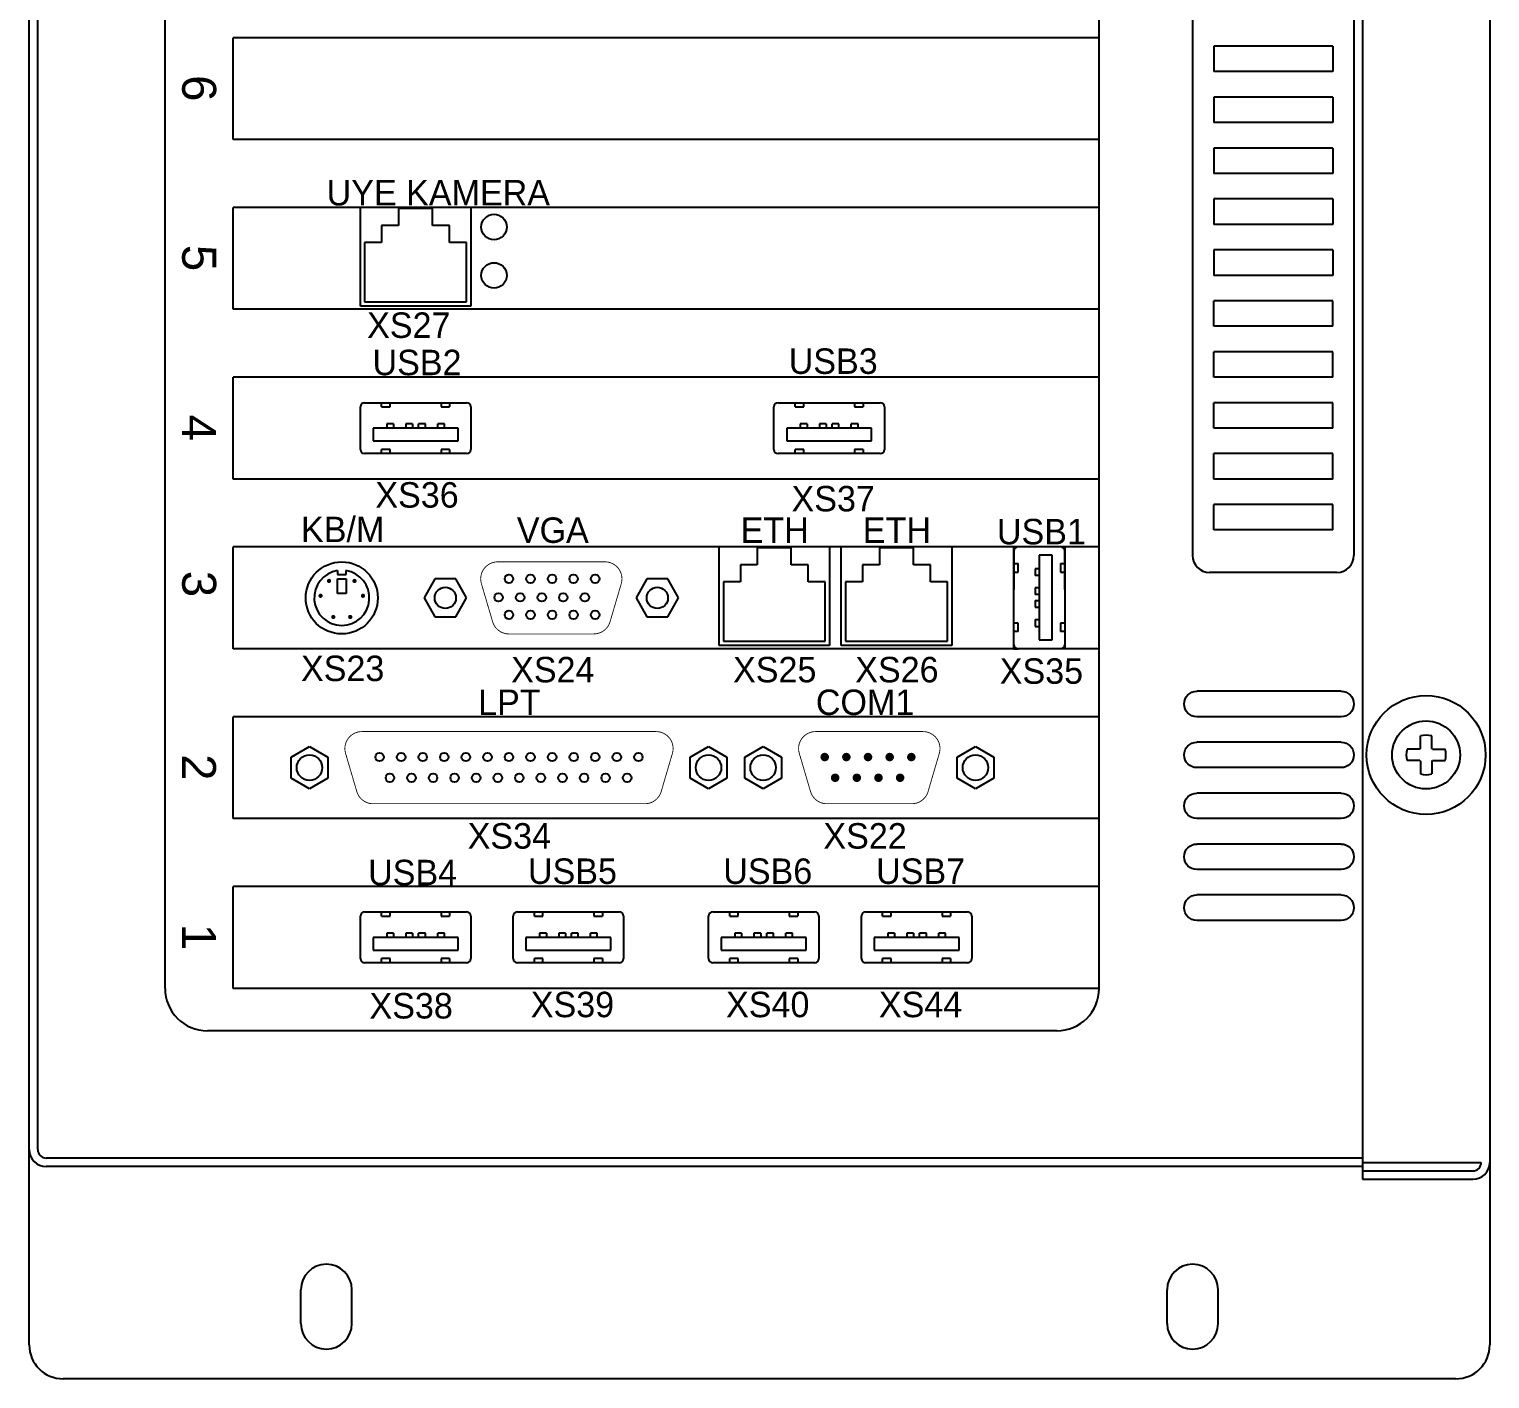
# Model space of a CAD drawing. Extents: x -2364 to 9601, y -871 to 1549.
# Drawn here: x -1025.9 to -853.9, y 409.3 to 568.3 of the extents above; entities that cross this region are included whole.
import ezdxf
from ezdxf.enums import TextEntityAlignment as Align

# ---------------------------------------------------------------- set-up
doc = ezdxf.new("R2010")
doc.units = 0
doc.layers.get('0').update_dxf_attribs({"linetype": 'CONTINUOUS'})

# ---------------------------------------------------------------- blocks, each defined once
blk = doc.blocks.new('DIN7985_M4_TV')
for p, q in [((-0.67, 0.75), (-0.67, 2.24)), ((0.67, 0.75), (0.67, 2.24)), ((-0.75, 0.67), (-2.24, 0.67)), ((0.75, 0.67), (2.24, 0.67)), ((-0.75, -0.67), (-2.24, -0.67)), ((-0.67, -0.75), (-0.67, -2.24)), ((0.67, -0.75), (0.67, -2.24)), ((0.75, -0.67), (2.24, -0.67))]:
    blk.add_line(p, q)
blk.add_circle((0, 0), 4)
for radius, start, end in [(2.33, 73.3985, 106.6015), (2.33, 163.3985, 196.6015), (1, 131.8103, 138.1897), (1, 41.8103, 48.1897), (2.33, 343.3985, 16.6015), (1, 221.8103, 228.1897), (1, 311.8103, 318.1897), (2.33, 253.3985, 286.6015)]:
    blk.add_arc((0, 0), radius, start, end)
blk = doc.blocks.new('*U16')
for p, q in [((-1.5, 8.5), (-1.5, -8.5)), ((1.5, 8.5), (1.5, -8.5))]:
    blk.add_line(p, q)
for centre, start, end in [((0, 8.5), 0, 180), ((0, -8.5), 180, 360)]:
    blk.add_arc(centre, 1.5, start, end)
blk = doc.blocks.new('*U17')
at = {"color": 0, "linetype": 'ByBlock', "lineweight": -2}
for p in [(0, 0), (6, 0), (12, 0), (18, 0), (24, 0)]:
    blk.add_blockref('*U16', p, dxfattribs=at)

msp = doc.modelspace()

# ---------------------------------------------------------------- linework, layer by layer
for p, q in [((-1025.92052, 413.32653), (-1025.92052, 884.32653)), ((-853.92052, 884.32653), (-853.92052, 413.32653)), ((-868.92052, 862.82653), (-868.92052, 432.82653)), ((-853.92052, 860.82653), (-853.92052, 434.82653)), ((-1025.92052, 436.32653), (-1025.92052, 859.32653)), ((-1024.92052, 436.32653), (-1024.92052, 859.32653)), ((-1009.92052, 455.32653), (-1009.92052, 755.32653)), ((-899.92052, 455.32653), (-899.92052, 755.32653)), ((-888.92052, 682.32653), (-888.92052, 506.32653)), ((-869.92052, 682.32653), (-869.92052, 506.32653)), ((-1001.92052, 555.32653), (-1001.92052, 567.32653)), ((-899.92052, 567.32653), (-1001.92052, 567.32653)), ((-886.42052, 566.32653), (-886.42052, 563.32653)), ((-872.42052, 566.32653), (-886.42052, 566.32653)), ((-872.42052, 566.32653), (-872.42052, 563.32653)), ((-872.42052, 563.32653), (-886.42052, 563.32653)), ((-886.42052, 560.32653), (-886.42052, 557.32653)), ((-872.42052, 560.32653), (-886.42052, 560.32653)), ((-872.42052, 560.32653), (-872.42052, 557.32653)), ((-872.42052, 557.32653), (-886.42052, 557.32653)), ((-899.92052, 555.32653), (-1001.92052, 555.32653)), ((-899.92052, 555.32653), (-1001.92052, 555.32653)), ((-886.42052, 554.32653), (-886.42052, 551.32653)), ((-872.42052, 554.32653), (-886.42052, 554.32653)), ((-872.42052, 554.32653), (-872.42052, 551.32653)), ((-872.42052, 551.32653), (-886.42052, 551.32653)), ((-1001.92052, 535.32653), (-1001.92052, 547.32653)), ((-899.92052, 547.32653), (-1001.92052, 547.32653)), ((-986.92052, 535.71493), (-986.92052, 547.32653)), ((-978.42052, 547.21493), (-982.42052, 547.21493)), ((-982.42052, 547.21493), (-982.42052, 545.21493)), ((-978.42052, 545.21493), (-978.42052, 547.21493)), ((-973.92052, 547.32653), (-973.92052, 535.71493)), ((-886.42052, 548.32653), (-886.42052, 545.32653)), ((-872.42052, 548.32653), (-886.42052, 548.32653)), ((-872.42052, 548.32653), (-872.42052, 545.32653)), ((-872.42052, 545.32653), (-886.42052, 545.32653)), ((-984.42052, 545.21493), (-984.42052, 543.21493)), ((-982.42052, 545.21493), (-984.42052, 545.21493)), ((-976.42052, 545.21493), (-978.42052, 545.21493)), ((-976.42052, 543.21493), (-976.42052, 545.21493)), ((-986.42052, 543.21493), (-986.42052, 536.21493)), ((-984.42052, 543.21493), (-986.42052, 543.21493)), ((-974.42052, 543.21493), (-976.42052, 543.21493)), ((-974.42052, 536.21493), (-974.42052, 543.21493)), ((-886.42052, 542.32653), (-886.42052, 539.32653)), ((-872.42052, 542.32653), (-886.42052, 542.32653)), ((-872.42052, 542.32653), (-872.42052, 539.32653)), ((-872.42052, 539.32653), (-886.42052, 539.32653)), ((-899.92052, 535.32653), (-1001.92052, 535.32653)), ((-899.92052, 535.32653), (-1001.92052, 535.32653)), ((-973.92052, 535.71493), (-986.92052, 535.71493)), ((-986.42052, 536.21493), (-974.42052, 536.21493)), ((-886.42052, 533.32653), (-886.42052, 536.32653)), ((-872.42052, 536.32653), (-886.42052, 536.32653)), ((-872.42052, 533.32653), (-872.42052, 536.32653)), ((-872.42052, 533.32653), (-886.42052, 533.32653)), ((-886.42052, 527.32653), (-886.42052, 530.32653)), ((-872.42052, 530.32653), (-886.42052, 530.32653)), ((-872.42052, 527.32653), (-872.42052, 530.32653)), ((-1001.92052, 515.32653), (-1001.92052, 527.32653)), ((-899.92052, 527.32653), (-1001.92052, 527.32653)), ((-872.42052, 527.32653), (-886.42052, 527.32653)), ((-986.92052, 518.82633), (-986.92052, 523.82673)), ((-986.42048, 524.32677), (-974.41951, 524.32677)), ((-984.42032, 523.82673), (-984.42032, 524.32677)), ((-984.42032, 523.82673), (-983.42024, 523.82673)), ((-983.42024, 523.82673), (-983.42024, 524.32677)), ((-977.41975, 524.32677), (-977.41975, 523.82673)), ((-977.41975, 523.82673), (-976.41967, 523.82673)), ((-976.41967, 524.32677), (-976.41967, 523.82673)), ((-973.91947, 523.82673), (-973.91947, 518.82633)), ((-938.21439, 518.82633), (-938.21439, 523.82673)), ((-937.71435, 524.32677), (-925.71338, 524.32677)), ((-935.71419, 523.82673), (-935.71419, 524.32677)), ((-935.71419, 523.82673), (-934.71411, 523.82673)), ((-934.71411, 523.82673), (-934.71411, 524.32677)), ((-928.71362, 524.32677), (-928.71362, 523.82673)), ((-928.71362, 523.82673), (-927.71354, 523.82673)), ((-927.71354, 524.32677), (-927.71354, 523.82673)), ((-925.21334, 523.82673), (-925.21334, 518.82633)), ((-886.42052, 521.32653), (-886.42052, 524.32653)), ((-872.42052, 524.32653), (-886.42052, 524.32653)), ((-872.42052, 521.32653), (-872.42052, 524.32653)), ((-975.41959, 521.32653), (-985.4204, 521.32653)), ((-985.4204, 521.32653), (-985.4204, 519.82641)), ((-983.0202, 521.82657), (-983.82027, 521.82657)), ((-983.82027, 521.82657), (-983.82027, 521.32653)), ((-983.0202, 521.82657), (-983.0202, 521.32653)), ((-980.77002, 521.82657), (-981.57009, 521.82657)), ((-981.57009, 521.82657), (-981.57009, 521.32653)), ((-980.77002, 521.82657), (-980.77002, 521.32653)), ((-980.06997, 521.32653), (-980.06997, 521.82657)), ((-979.2699, 521.82657), (-980.06997, 521.82657)), ((-979.2699, 521.32653), (-979.2699, 521.82657)), ((-977.01972, 521.82657), (-977.81979, 521.82657)), ((-977.81979, 521.32653), (-977.81979, 521.82657)), ((-977.01972, 521.32653), (-977.01972, 521.82657)), ((-975.41959, 519.82641), (-975.41959, 521.32653)), ((-926.71346, 521.32653), (-936.71427, 521.32653)), ((-936.71427, 521.32653), (-936.71427, 519.82641)), ((-934.31407, 521.82657), (-935.11414, 521.82657)), ((-935.11414, 521.82657), (-935.11414, 521.32653)), ((-934.31407, 521.82657), (-934.31407, 521.32653)), ((-932.06389, 521.82657), (-932.86396, 521.82657)), ((-932.86396, 521.82657), (-932.86396, 521.32653)), ((-932.06389, 521.82657), (-932.06389, 521.32653)), ((-931.36384, 521.32653), (-931.36384, 521.82657)), ((-930.56377, 521.82657), (-931.36384, 521.82657)), ((-930.56377, 521.32653), (-930.56377, 521.82657)), ((-928.31359, 521.82657), (-929.11366, 521.82657)), ((-929.11366, 521.32653), (-929.11366, 521.82657)), ((-928.31359, 521.32653), (-928.31359, 521.82657)), ((-926.71346, 519.82641), (-926.71346, 521.32653)), ((-872.42052, 521.32653), (-886.42052, 521.32653)), ((-985.4204, 519.82641), (-975.41959, 519.82641)), ((-936.71427, 519.82641), (-926.71346, 519.82641)), ((-974.41951, 518.32629), (-986.42048, 518.32629)), ((-983.42024, 518.82633), (-984.42032, 518.82633)), ((-984.42032, 518.32629), (-984.42032, 518.82633)), ((-983.42024, 518.32629), (-983.42024, 518.82633)), ((-976.41967, 518.82633), (-977.41975, 518.82633)), ((-977.41975, 518.82633), (-977.41975, 518.32629)), ((-976.41967, 518.82633), (-976.41967, 518.32629)), ((-925.71338, 518.32629), (-937.71435, 518.32629)), ((-934.71411, 518.82633), (-935.71419, 518.82633)), ((-935.71419, 518.32629), (-935.71419, 518.82633)), ((-934.71411, 518.32629), (-934.71411, 518.82633)), ((-927.71354, 518.82633), (-928.71362, 518.82633)), ((-928.71362, 518.82633), (-928.71362, 518.32629)), ((-927.71354, 518.82633), (-927.71354, 518.32629)), ((-886.42052, 515.32653), (-886.42052, 518.32653)), ((-872.42052, 518.32653), (-886.42052, 518.32653)), ((-872.42052, 515.32653), (-872.42052, 518.32653)), ((-899.92052, 515.32653), (-1001.92052, 515.32653)), ((-899.92052, 515.32653), (-1001.92052, 515.32653)), ((-872.42052, 515.32653), (-886.42052, 515.32653)), ((-886.42052, 509.32653), (-886.42052, 512.32653)), ((-872.42052, 512.32653), (-886.42052, 512.32653)), ((-872.42052, 509.32653), (-872.42052, 512.32653)), ((-872.42052, 509.32653), (-886.42052, 509.32653)), ((-899.92052, 507.32653), (-1001.92052, 507.32653)), ((-1001.92052, 495.32653), (-1001.92052, 507.32653)), ((-944.67587, 495.71493), (-944.67587, 507.32653)), ((-936.17587, 507.21493), (-940.17587, 507.21493)), ((-940.17587, 507.21493), (-940.17587, 505.21493)), ((-936.17587, 505.21493), (-936.17587, 507.21493)), ((-931.67587, 507.32653), (-931.67587, 495.71493)), ((-930.28669, 495.71493), (-930.28669, 507.32653)), ((-921.78669, 507.21493), (-925.78669, 507.21493)), ((-925.78669, 507.21493), (-925.78669, 505.21493)), ((-921.78669, 505.21493), (-921.78669, 507.21493)), ((-917.28669, 507.32653), (-917.28669, 495.71493)), ((-909.97475, 495.36768), (-909.97475, 507.32653)), ((-909.97475, 507.32653), (-909.97475, 502.32653)), ((-909.97475, 502.32653), (-909.97475, 507.32653)), ((-909.97475, 507.32653), (-909.97475, 507.32653)), ((-909.97475, 507.32653), (-909.97475, 506.82653)), ((-906.97451, 506.36857), (-906.97451, 496.36776)), ((-905.47439, 506.36857), (-906.97451, 506.36857)), ((-905.47439, 496.36776), (-905.47439, 506.36857)), ((-903.97427, 507.32653), (-903.97427, 495.36768)), ((-903.97427, 507.32653), (-903.97427, 502.32653)), ((-903.97427, 507.32653), (-903.97427, 502.32653)), ((-903.97427, 502.32653), (-903.97427, 507.32653)), ((-903.97427, 507.32653), (-903.97427, 502.32653)), ((-903.97427, 507.32653), (-903.97427, 506.82653)), ((-903.97427, 506.82653), (-903.97427, 506.82653)), ((-989.61266, 504.57295), (-989.61266, 504.0735)), ((-989.61266, 504.0735), (-988.61376, 504.0735)), ((-988.61376, 504.0735), (-988.61376, 504.57295)), ((-942.17587, 505.21493), (-942.17587, 503.21493)), ((-940.17587, 505.21493), (-942.17587, 505.21493)), ((-934.17587, 505.21493), (-936.17587, 505.21493)), ((-934.17587, 503.21493), (-934.17587, 505.21493)), ((-927.78669, 505.21493), (-927.78669, 503.21493)), ((-925.78669, 505.21493), (-927.78669, 505.21493)), ((-919.78669, 505.21493), (-921.78669, 505.21493)), ((-919.78669, 503.21493), (-919.78669, 505.21493)), ((-909.97475, 505.36848), (-909.47471, 505.36848)), ((-909.97475, 504.3684), (-909.47471, 504.3684)), ((-909.47471, 504.3684), (-909.47471, 505.36848)), ((-907.47455, 504.76844), (-907.47455, 503.96837)), ((-906.97451, 504.76844), (-907.47455, 504.76844)), ((-906.97451, 503.96837), (-907.47455, 503.96837)), ((-904.47431, 505.36848), (-904.47431, 504.3684)), ((-904.47431, 505.36848), (-903.97427, 505.36848)), ((-904.47431, 504.3684), (-903.97427, 504.3684)), ((-871.92052, 504.32653), (-886.92052, 504.32653)), ((-989.61266, 503.57405), (-988.61376, 503.57405)), ((-989.61266, 501.82598), (-989.61266, 503.57405)), ((-988.61376, 503.57405), (-988.61376, 501.82598)), ((-978.16914, 503.57405), (-979.41776, 501.32653)), ((-975.6719, 503.57405), (-978.16914, 503.57405)), ((-974.42328, 501.32653), (-975.6719, 503.57405)), ((-953.19671, 503.57405), (-954.44534, 501.32653)), ((-950.69947, 503.57405), (-953.19671, 503.57405)), ((-949.45085, 501.32653), (-950.69947, 503.57405)), ((-944.17587, 503.21493), (-944.17587, 496.21493)), ((-942.17587, 503.21493), (-944.17587, 503.21493)), ((-932.17587, 503.21493), (-934.17587, 503.21493)), ((-932.17587, 496.21493), (-932.17587, 503.21493)), ((-929.78669, 503.21493), (-929.78669, 496.21493)), ((-927.78669, 503.21493), (-929.78669, 503.21493)), ((-917.78669, 503.21493), (-919.78669, 503.21493)), ((-917.78669, 496.21493), (-917.78669, 503.21493)), ((-906.97451, 502.51826), (-907.47455, 502.51826)), ((-907.47455, 502.51826), (-907.47455, 501.71819)), ((-903.97427, 502.32653), (-903.97427, 495.36768)), ((-988.61376, 501.82598), (-989.61266, 501.82598)), ((-979.41776, 501.32653), (-978.16914, 499.07901)), ((-975.6719, 499.07901), (-974.42328, 501.32653)), ((-954.44534, 501.32653), (-953.19671, 499.07901)), ((-950.69947, 499.07901), (-949.45085, 501.32653)), ((-906.97451, 501.71819), (-907.47455, 501.71819)), ((-907.47455, 501.01813), (-907.47455, 500.21807)), ((-907.47455, 501.01813), (-906.97451, 501.01813)), ((-978.16914, 499.07901), (-975.6719, 499.07901)), ((-953.19671, 499.07901), (-950.69947, 499.07901)), ((-907.47455, 500.21807), (-906.97451, 500.21807)), ((-909.47471, 498.36792), (-909.97475, 498.36792)), ((-909.47471, 497.36784), (-909.97475, 497.36784)), ((-909.47471, 497.36784), (-909.47471, 498.36792)), ((-907.47455, 498.76795), (-907.47455, 497.96789)), ((-907.47455, 498.76795), (-906.97451, 498.76795)), ((-907.47455, 497.96789), (-906.97451, 497.96789)), ((-904.47431, 498.36792), (-904.47431, 497.36784)), ((-903.97427, 498.36792), (-904.47431, 498.36792)), ((-903.97427, 497.36784), (-904.47431, 497.36784)), ((-931.67587, 495.71493), (-944.67587, 495.71493)), ((-944.17587, 496.21493), (-932.17587, 496.21493)), ((-917.28669, 495.71493), (-930.28669, 495.71493)), ((-929.78669, 496.21493), (-917.78669, 496.21493)), ((-906.97451, 496.36776), (-905.47439, 496.36776)), ((-899.92052, 495.32653), (-1001.92052, 495.32653)), ((-899.92052, 495.32653), (-1001.92052, 495.32653)), ((-909.97305, 495.32653), (-909.47305, 495.32653)), ((-903.97596, 495.32653), (-904.47596, 495.32653)), ((-899.92052, 487.32653), (-1001.92052, 487.32653)), ((-1001.92052, 475.32653), (-1001.92052, 487.32653)), ((-995.08558, 482.57653), (-992.92052, 483.82653)), ((-992.92052, 483.82653), (-990.75546, 482.57653)), ((-948.08558, 482.57653), (-945.92052, 483.82653)), ((-945.92052, 483.82653), (-943.75546, 482.57653)), ((-941.65631, 482.57653), (-939.49125, 483.82653)), ((-939.49125, 483.82653), (-937.32618, 482.57653)), ((-916.65631, 482.57653), (-914.49125, 483.82653)), ((-914.49125, 483.82653), (-912.32618, 482.57653)), ((-995.08558, 480.07653), (-995.08558, 482.57653)), ((-990.75546, 482.57653), (-990.75546, 480.07653)), ((-948.08558, 480.07653), (-948.08558, 482.57653)), ((-943.75546, 482.57653), (-943.75546, 480.07653)), ((-941.65631, 480.07653), (-941.65631, 482.57653)), ((-937.32618, 482.57653), (-937.32618, 480.07653)), ((-916.65631, 480.07653), (-916.65631, 482.57653)), ((-912.32618, 482.57653), (-912.32618, 480.07653)), ((-992.92052, 478.82653), (-995.08558, 480.07653)), ((-990.75546, 480.07653), (-992.92052, 478.82653)), ((-945.92052, 478.82653), (-948.08558, 480.07653)), ((-943.75546, 480.07653), (-945.92052, 478.82653)), ((-939.49125, 478.82653), (-941.65631, 480.07653)), ((-937.32618, 480.07653), (-939.49125, 478.82653)), ((-914.49125, 478.82653), (-916.65631, 480.07653)), ((-912.32618, 480.07653), (-914.49125, 478.82653)), ((-899.92052, 475.32653), (-1001.92052, 475.32653)), ((-899.92052, 467.32653), (-1001.92052, 467.32653)), ((-1001.92052, 455.32653), (-1001.92052, 467.32653)), ((-986.92052, 458.82633), (-986.92052, 463.82673)), ((-986.42048, 464.32677), (-974.41951, 464.32677)), ((-984.42032, 463.82673), (-984.42032, 464.32677)), ((-984.42032, 463.82673), (-983.42024, 463.82673)), ((-983.42024, 463.82673), (-983.42024, 464.32677)), ((-977.41975, 464.32677), (-977.41975, 463.82673)), ((-977.41975, 463.82673), (-976.41967, 463.82673)), ((-976.41967, 464.32677), (-976.41967, 463.82673)), ((-973.91947, 463.82673), (-973.91947, 458.82633)), ((-968.92052, 458.82633), (-968.92052, 463.82673)), ((-968.42048, 464.32677), (-956.41951, 464.32677)), ((-966.42032, 463.82673), (-966.42032, 464.32677)), ((-966.42032, 463.82673), (-965.42024, 463.82673)), ((-965.42024, 463.82673), (-965.42024, 464.32677)), ((-959.41975, 464.32677), (-959.41975, 463.82673)), ((-959.41975, 463.82673), (-958.41967, 463.82673)), ((-958.41967, 464.32677), (-958.41967, 463.82673)), ((-955.91947, 463.82673), (-955.91947, 458.82633)), ((-945.92156, 458.82633), (-945.92156, 463.82673)), ((-945.42152, 464.32677), (-933.42056, 464.32677)), ((-943.42136, 463.82673), (-943.42136, 464.32677)), ((-943.42136, 463.82673), (-942.42128, 463.82673)), ((-942.42128, 463.82673), (-942.42128, 464.32677)), ((-936.4208, 464.32677), (-936.4208, 463.82673)), ((-936.4208, 463.82673), (-935.42072, 463.82673)), ((-935.42072, 464.32677), (-935.42072, 463.82673)), ((-932.92052, 463.82673), (-932.92052, 458.82633)), ((-927.92156, 458.82633), (-927.92156, 463.82673)), ((-927.42152, 464.32677), (-915.42056, 464.32677)), ((-925.42136, 463.82673), (-925.42136, 464.32677)), ((-925.42136, 463.82673), (-924.42128, 463.82673)), ((-924.42128, 463.82673), (-924.42128, 464.32677)), ((-918.4208, 464.32677), (-918.4208, 463.82673)), ((-918.4208, 463.82673), (-917.42072, 463.82673)), ((-917.42072, 464.32677), (-917.42072, 463.82673)), ((-914.92052, 463.82673), (-914.92052, 458.82633)), ((-975.41959, 461.32653), (-985.4204, 461.32653)), ((-985.4204, 461.32653), (-985.4204, 459.82641)), ((-983.0202, 461.82657), (-983.82027, 461.82657)), ((-983.82027, 461.82657), (-983.82027, 461.32653)), ((-983.0202, 461.82657), (-983.0202, 461.32653)), ((-980.77002, 461.82657), (-981.57009, 461.82657)), ((-981.57009, 461.82657), (-981.57009, 461.32653)), ((-980.77002, 461.82657), (-980.77002, 461.32653)), ((-980.06997, 461.32653), (-980.06997, 461.82657)), ((-979.2699, 461.82657), (-980.06997, 461.82657)), ((-979.2699, 461.32653), (-979.2699, 461.82657)), ((-977.01972, 461.82657), (-977.81979, 461.82657)), ((-977.81979, 461.32653), (-977.81979, 461.82657)), ((-977.01972, 461.32653), (-977.01972, 461.82657)), ((-975.41959, 459.82641), (-975.41959, 461.32653)), ((-957.41959, 461.32653), (-967.4204, 461.32653)), ((-967.4204, 461.32653), (-967.4204, 459.82641)), ((-965.0202, 461.82657), (-965.82027, 461.82657)), ((-965.82027, 461.82657), (-965.82027, 461.32653)), ((-965.0202, 461.82657), (-965.0202, 461.32653)), ((-962.77002, 461.82657), (-963.57009, 461.82657)), ((-963.57009, 461.82657), (-963.57009, 461.32653)), ((-962.77002, 461.82657), (-962.77002, 461.32653)), ((-962.06997, 461.32653), (-962.06997, 461.82657)), ((-961.2699, 461.82657), (-962.06997, 461.82657)), ((-961.2699, 461.32653), (-961.2699, 461.82657)), ((-959.01972, 461.82657), (-959.81979, 461.82657)), ((-959.81979, 461.32653), (-959.81979, 461.82657)), ((-959.01972, 461.32653), (-959.01972, 461.82657)), ((-957.41959, 459.82641), (-957.41959, 461.32653)), ((-934.42064, 461.32653), (-944.42144, 461.32653)), ((-944.42144, 461.32653), (-944.42144, 459.82641)), ((-942.02125, 461.82657), (-942.82132, 461.82657)), ((-942.82132, 461.82657), (-942.82132, 461.32653)), ((-942.02125, 461.82657), (-942.02125, 461.32653)), ((-939.77107, 461.82657), (-940.57113, 461.82657)), ((-940.57113, 461.82657), (-940.57113, 461.32653)), ((-939.77107, 461.82657), (-939.77107, 461.32653)), ((-939.07101, 461.32653), (-939.07101, 461.82657)), ((-938.27095, 461.82657), (-939.07101, 461.82657)), ((-938.27095, 461.32653), (-938.27095, 461.82657)), ((-936.02077, 461.82657), (-936.82083, 461.82657)), ((-936.82083, 461.32653), (-936.82083, 461.82657)), ((-936.02077, 461.32653), (-936.02077, 461.82657)), ((-934.42064, 459.82641), (-934.42064, 461.32653)), ((-916.42064, 461.32653), (-926.42144, 461.32653)), ((-926.42144, 461.32653), (-926.42144, 459.82641)), ((-924.02125, 461.82657), (-924.82132, 461.82657)), ((-924.82132, 461.82657), (-924.82132, 461.32653)), ((-924.02125, 461.82657), (-924.02125, 461.32653)), ((-921.77107, 461.82657), (-922.57113, 461.82657)), ((-922.57113, 461.82657), (-922.57113, 461.32653)), ((-921.77107, 461.82657), (-921.77107, 461.32653)), ((-921.07101, 461.32653), (-921.07101, 461.82657)), ((-920.27095, 461.82657), (-921.07101, 461.82657)), ((-920.27095, 461.32653), (-920.27095, 461.82657)), ((-918.02077, 461.82657), (-918.82083, 461.82657)), ((-918.82083, 461.32653), (-918.82083, 461.82657)), ((-918.02077, 461.32653), (-918.02077, 461.82657)), ((-916.42064, 459.82641), (-916.42064, 461.32653)), ((-985.4204, 459.82641), (-975.41959, 459.82641)), ((-967.4204, 459.82641), (-957.41959, 459.82641)), ((-944.42144, 459.82641), (-934.42064, 459.82641)), ((-926.42144, 459.82641), (-916.42064, 459.82641)), ((-974.41951, 458.32629), (-986.42048, 458.32629)), ((-983.42024, 458.82633), (-984.42032, 458.82633)), ((-984.42032, 458.32629), (-984.42032, 458.82633)), ((-983.42024, 458.32629), (-983.42024, 458.82633)), ((-976.41967, 458.82633), (-977.41975, 458.82633)), ((-977.41975, 458.82633), (-977.41975, 458.32629)), ((-976.41967, 458.82633), (-976.41967, 458.32629)), ((-956.41951, 458.32629), (-968.42048, 458.32629)), ((-965.42024, 458.82633), (-966.42032, 458.82633)), ((-966.42032, 458.32629), (-966.42032, 458.82633)), ((-965.42024, 458.32629), (-965.42024, 458.82633)), ((-958.41967, 458.82633), (-959.41975, 458.82633)), ((-959.41975, 458.82633), (-959.41975, 458.32629)), ((-958.41967, 458.82633), (-958.41967, 458.32629)), ((-933.42056, 458.32629), (-945.42152, 458.32629)), ((-942.42128, 458.82633), (-943.42136, 458.82633)), ((-943.42136, 458.32629), (-943.42136, 458.82633)), ((-942.42128, 458.32629), (-942.42128, 458.82633)), ((-935.42072, 458.82633), (-936.4208, 458.82633)), ((-936.4208, 458.82633), (-936.4208, 458.32629)), ((-935.42072, 458.82633), (-935.42072, 458.32629)), ((-915.42056, 458.32629), (-927.42152, 458.32629)), ((-924.42128, 458.82633), (-925.42136, 458.82633)), ((-925.42136, 458.32629), (-925.42136, 458.82633)), ((-924.42128, 458.32629), (-924.42128, 458.82633)), ((-917.42072, 458.82633), (-918.4208, 458.82633)), ((-918.4208, 458.82633), (-918.4208, 458.32629)), ((-917.42072, 458.82633), (-917.42072, 458.32629)), ((-899.92052, 455.32653), (-1001.92052, 455.32653)), ((-899.92052, 455.32653), (-1001.92052, 455.32653)), ((-904.92052, 450.32653), (-1004.92052, 450.32653)), ((-868.92052, 435.32653), (-1023.92052, 435.32653)), ((-868.92052, 434.32653), (-1023.92052, 434.32653)), ((-868.92052, 434.82653), (-854.92052, 434.82653)), ((-868.92052, 433.82653), (-855.92052, 433.82653)), ((-854.92052, 434.82653), (-854.92052, 434.82653)), ((-868.92052, 432.82653), (-855.92052, 432.82653)), ((-993.92052, 415.82653), (-993.92052, 419.82653)), ((-987.92052, 415.82653), (-987.92052, 419.82653)), ((-891.92052, 415.82653), (-891.92052, 419.82653)), ((-885.92052, 415.82653), (-885.92052, 419.82653)), ((-857.92052, 409.32653), (-1021.92052, 409.32653))]:
    msp.add_line(p, q)
for points, const_width in [([(-958.11423, 505.57184), (-970.75438, 505.57184, 0.500705616), (-972.671, 503.01034), (-971.34893, 498.5153, 0.332706414), (-969.43231, 497.08122), (-959.4363, 497.08122, 0.332706414), (-957.51969, 498.5153), (-956.19762, 503.01034, 0.500705616)], 0.09989), ([(-990.73642, 503.32432, 1), (-990.48669, 503.32432, 1)], 0.24972), ([(-987.73973, 503.32432, 1), (-987.49, 503.32432, 1)], 0.24972), ([(-991.73531, 501.57625, 1), (-991.48559, 501.57625, 1)], 0.24972), ([(-986.74083, 501.57625, 1), (-986.4911, 501.57625, 1)], 0.24972), ([(-990.23697, 499.07901, 1), (-989.98724, 499.07901, 1)], 0.24972), ([(-988.23917, 499.07901, 1), (-987.98945, 499.07901, 1)], 0.24972), ([(-986.74757, 485.57653), (-952.09347, 485.57653, -0.500705616), (-950.17473, 483.0122), (-951.49826, 478.5122, -0.332706414), (-953.41699, 477.07653), (-985.42404, 477.07653, -0.332706414), (-987.34277, 478.5122), (-988.6663, 483.0122, -0.500705616)], 0.1), ([(-933.3183, 485.57653), (-920.66419, 485.57653, -0.500705616), (-918.74546, 483.0122), (-920.06899, 478.5122, -0.332706414), (-921.98772, 477.07653), (-931.99477, 477.07653, -0.332706414), (-933.9135, 478.5122), (-935.23703, 483.0122, -0.500705616)], 0.1), ([(-932.49125, 482.57653, 1), (-931.99125, 482.57653, 1)], 0.5), ([(-929.94125, 482.57653, 1), (-929.44125, 482.57653, 1)], 0.5), ([(-927.39125, 482.57653, 1), (-926.89125, 482.57653, 1)], 0.5), ([(-924.84125, 482.57653, 1), (-924.34125, 482.57653, 1)], 0.5), ([(-922.29125, 482.57653, 1), (-921.79125, 482.57653, 1)], 0.5), ([(-931.26035, 480.13561, 1), (-930.76035, 480.13561, 1)], 0.5), ([(-928.71035, 480.13561, 1), (-928.21035, 480.13561, 1)], 0.5), ([(-926.16035, 480.13561, 1), (-925.66035, 480.13561, 1)], 0.5), ([(-923.61035, 480.13561, 1), (-923.11035, 480.13561, 1)], 0.5)]:
    msp.add_lwpolyline(points, format="xyb", close=True, dxfattribs=dict(const_width=const_width))
for centre, radius in [((-971.18472, 545.02188), 1.5), ((-971.18472, 539.31734), 1.5), ((-989.11321, 501.32653), 4.24531), ((-969.42085, 503.57405), 0.49945), ((-966.88365, 503.57405), 0.49945), ((-964.34645, 503.57405), 0.49945), ((-961.80925, 503.57405), 0.49945), ((-959.27206, 503.57405), 0.49945), ((-976.92052, 501.32653), 1.24862), ((-951.94809, 501.32653), 1.24862), ((-970.64355, 501.38549), 0.49945), ((-968.09925, 501.38549), 0.49945), ((-965.56205, 501.38549), 0.49945), ((-963.02485, 501.38549), 0.49945), ((-960.48765, 501.38549), 0.49945), ((-969.42085, 499.32874), 0.49945), ((-966.88365, 499.32874), 0.49945), ((-964.34645, 499.32874), 0.49945), ((-961.80925, 499.32874), 0.49945), ((-959.27206, 499.32874), 0.49945), ((-861.42052, 482.82653), 7), ((-992.92052, 481.32653), 1.5), ((-984.66052, 482.57653), 0.5), ((-982.12052, 482.57653), 0.5), ((-979.58052, 482.57653), 0.5), ((-977.04052, 482.57653), 0.5), ((-974.50052, 482.57653), 0.5), ((-971.96052, 482.57653), 0.5), ((-969.42052, 482.57653), 0.5), ((-966.88052, 482.57653), 0.5), ((-966.88052, 482.57653), 0.5), ((-964.34052, 482.57653), 0.5), ((-964.34052, 482.57653), 0.5), ((-961.80052, 482.57653), 0.5), ((-961.80052, 482.57653), 0.5), ((-959.26052, 482.57653), 0.5), ((-959.26052, 482.57653), 0.5), ((-956.72052, 482.57653), 0.5), ((-956.72052, 482.57653), 0.5), ((-954.18052, 482.57653), 0.5), ((-954.18052, 482.57653), 0.5), ((-945.92052, 481.32653), 1.5), ((-939.49125, 481.32653), 1.5), ((-914.49125, 481.32653), 1.5), ((-983.44358, 480.13555), 0.5), ((-980.90358, 480.13555), 0.5), ((-978.36358, 480.13555), 0.5), ((-975.82358, 480.13555), 0.5), ((-973.28358, 480.13555), 0.5), ((-970.74358, 480.13555), 0.5), ((-968.20358, 480.13555), 0.5), ((-965.66358, 480.13555), 0.5), ((-963.12358, 480.13555), 0.5), ((-960.58358, 480.13555), 0.5), ((-958.04358, 480.13555), 0.5), ((-955.50358, 480.13555), 0.5)]:
    msp.add_circle(centre, radius)
for centre, radius, start, end in [((-986.42048, 523.82673), 0.50004, 90, 180), ((-974.41951, 523.82673), 0.50004, 0, 90), ((-937.71435, 523.82673), 0.50004, 90, 180), ((-925.71338, 523.82673), 0.50004, 0, 90), ((-986.42048, 518.82633), 0.50004, 180, 270), ((-974.41951, 518.82633), 0.50004, 270, 0), ((-937.71435, 518.82633), 0.50004, 180, 270), ((-925.71338, 518.82633), 0.50004, 270, 0), ((-909.47475, 506.82653), 0.5, 90, 180), ((-904.47427, 506.82653), 0.5, 0, 90), ((-886.92052, 506.32653), 2, 180, 270), ((-871.92052, 506.32653), 2, 270, 0), ((-989.11321, 501.32653), 3.24642, 98.7461623, 81.2538377), ((-909.47471, 495.36768), 0.50004, 180, 184.7203883), ((-909.47305, 495.82653), 0.5, 180, 270), ((-904.47596, 495.82653), 0.5, 270, 0), ((-904.47431, 495.36768), 0.50004, 355.2796117, 0), ((-986.42048, 463.82673), 0.50004, 90, 180), ((-974.41951, 463.82673), 0.50004, 0, 90), ((-968.42048, 463.82673), 0.50004, 90, 180), ((-956.41951, 463.82673), 0.50004, 0, 90), ((-945.42152, 463.82673), 0.50004, 90, 180), ((-933.42056, 463.82673), 0.50004, 0, 90), ((-927.42152, 463.82673), 0.50004, 90, 180), ((-915.42056, 463.82673), 0.50004, 0, 90), ((-986.42048, 458.82633), 0.50004, 180, 270), ((-974.41951, 458.82633), 0.50004, 270, 0), ((-968.42048, 458.82633), 0.50004, 180, 270), ((-956.41951, 458.82633), 0.50004, 270, 0), ((-945.42152, 458.82633), 0.50004, 180, 270), ((-933.42056, 458.82633), 0.50004, 270, 0), ((-927.42152, 458.82633), 0.50004, 180, 270), ((-915.42056, 458.82633), 0.50004, 270, 0), ((-1004.92052, 455.32653), 5, 180, 270), ((-904.92052, 455.32653), 5, 270, 0), ((-1023.92052, 436.32653), 2, 180, 270), ((-1023.92052, 436.32653), 1, 180, 270), ((-855.92052, 434.82653), 1, 270, 0), ((-855.92052, 434.82653), 2, 270, 0), ((-990.92052, 419.82653), 3, 0, 180), ((-888.92052, 419.82653), 3, 0, 180), ((-990.92052, 415.82653), 3, 180, 0), ((-888.92052, 415.82653), 3, 180, 0), ((-1021.92052, 413.32653), 4, 180, 270), ((-857.92052, 413.32653), 4, 270, 0)]:
    msp.add_arc(centre, radius, start, end)

# ---------------------------------------------------------------- block references
at = {"xscale": -1, "rotation": 270}
msp.add_blockref('*U17', (-879.92052, 464.82653), dxfattribs=at)
at = {"rotation": 270}
msp.add_blockref('DIN7985_M4_TV', (-861.42052, 482.82653), dxfattribs=at)

# ---------------------------------------------------------------- texts
for s, p in [('UYE KAMERA', (-990.89601, 547.56342)), ('XS27', (-986.12907, 531.95815))]:
    msp.add_text(s, height=3).set_placement(p)
for s, p in [('USB2', (-980.25186, 529.06425)), ('USB3', (-931.24203, 529.21836)), ('XS36', (-980.25186, 513.46306)), ('XS37', (-931.24203, 513.01828)), ('KB/M', (-989.00721, 509.45657)), ('VGA', (-964.25946, 509.30961)), ('ETH', (-938.12741, 509.30961)), ('ETH', (-923.73823, 509.30961)), ('USB1', (-906.72232, 509.13756)), ('XS23', (-989.00721, 493.02637)), ('XS24', (-964.25946, 492.8794)), ('XS25', (-938.12741, 492.8794)), ('XS26', (-923.73823, 492.8794)), ('XS35', (-906.72232, 492.70735)), ('LPT', (-969.37759, 489.03079)), ('COM1', (-927.49125, 489.03079)), ('XS34', (-969.37759, 473.28997)), ('XS22', (-927.49125, 473.28997)), ('USB4', (-980.77174, 468.97688)), ('USB5', (-961.94816, 469.13099)), ('USB6', (-938.94921, 469.13099)), ('USB7', (-920.94921, 469.13099)), ('XS38', (-980.94276, 453.27412)), ('XS39', (-961.94816, 453.42823)), ('XS40', (-938.94921, 453.42823)), ('XS44', (-920.94921, 453.42823))]:
    msp.add_text(s, height=3).set_placement(p, align=Align.MIDDLE)
at = {"char_height": 4, "attachment_point": 5, "rotation": 270}
for s, insert in [('{\\fArial|b0|i0|c0|p34;6}', (-1005.93231, 561.3681)), ('{\\fArial|b0|i0|c0|p34;5}', (-1005.93231, 541.3681)), ('{\\fArial|b0|i0|c0|p34;4}', (-1005.93231, 521.3681)), ('{\\fArial|b0|i0|c0|p34;3}', (-1005.93231, 502.9681)), ('{\\fArial|b0|i0|c0|p34;2}', (-1005.93231, 481.3681)), ('{\\fArial|b0|i0|c0|p34;1}', (-1005.93231, 461.3681))]:
    msp.add_mtext_dynamic_manual_height_columns(s, width=13, gutter_width=10, heights=[0], dxfattribs=dict(at, insert=insert))

doc.saveas('drawing.dxf')
